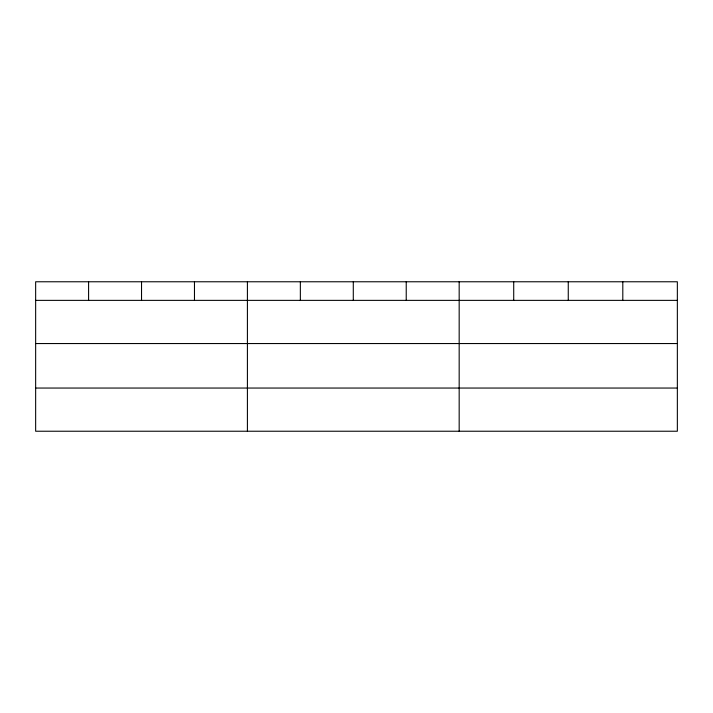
<?xml version="1.0" encoding="UTF-8"?>
<svg xmlns="http://www.w3.org/2000/svg" width="713" height="713" viewBox="0 0 713 713"><rect width="100%" height="100%" fill="white"/><g stroke="black" fill="none" stroke-linecap="round" stroke-linejoin="round"><path stroke-width="1.07" d="M677.35 343.55L677.35 281.769L35.65 281.769L35.65 431.231L677.35 431.231L677.35 343.55L35.65 343.55M35.65 300.369L677.35 300.369M35.65 388.05L677.35 388.05M622.805 281.769L622.805 300.369M568.261 281.769L568.261 300.369M513.716 281.769L513.716 300.369M459.172 281.769L459.172 431.231M406.232 281.769L406.232 300.369M353.291 281.769L353.291 300.369M300.351 281.769L300.351 300.369M247.411 281.769L247.411 431.231M194.471 281.769L194.471 300.369M141.531 281.769L141.531 300.369M88.59 281.769L88.59 300.369"/></g></svg>
